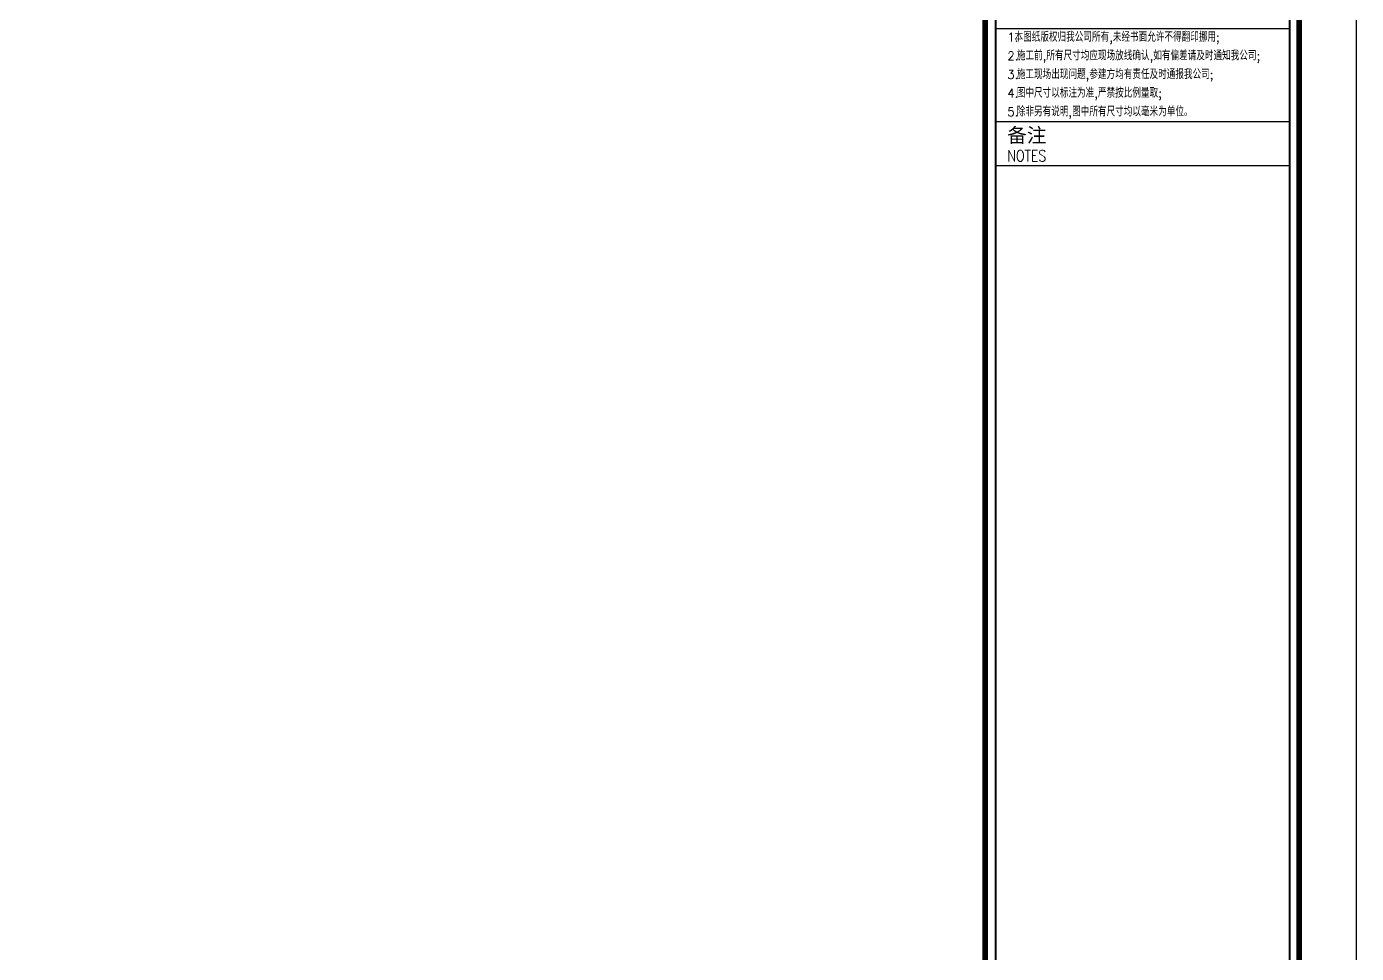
# Model space of a CAD drawing. Header units: inches. Extents: x 0 to 508000, y 0 to 738838.
# Drawn here: x 496409 to 508000, y 224054 to 232130 of the extents above; entities that cross this region are included whole.
import ezdxf

# ---------------------------------------------------------------- set-up
doc = ezdxf.new("R2010")
doc.units = ezdxf.units.IN
doc.header["$LTSCALE"] = 1000
doc.header["$MEASUREMENT"] = 0
doc.layers.add('TK', color=7, linetype='Continuous', true_color=0xffffff)
doc.layers.add('ZG-图框层', color=4, linetype='Continuous', true_color=0x00ffff)
doc.styles.add('CCIAD-图框(标题项)', font='simhei.ttf', dxfattribs={"height": 0.2, "bigfont": 'gbcbig.shx'})
doc.styles.add('CCIAD-图框(版权说明)', font='SIMPLEX.shx', dxfattribs={"height": 0.2, "bigfont": 'gbcbig.shx'})

msp = doc.modelspace()

# ---------------------------------------------------------------- linework, layer by layer
at = {"layer": 'TK', "lineweight": -3, "const_width": 50}
msp.add_lwpolyline([(504764, 198861), (504764, 239888)], dxfattribs=at)
at = {"layer": 'TK', "lineweight": -3}
for points in [[(504764, 198861), (507500, 198861), (507500, 239888)], [(504856, 232113), (507419, 232113)], [(504856, 231302), (507419, 231302)], [(504856, 230920), (507419, 230920)]]:
    msp.add_lwpolyline(points, dxfattribs=at)
at = {"layer": 'TK', "lineweight": -3, "const_width": 17.3}
msp.add_lwpolyline([(504856, 236180), (507419, 236180), (507419, 207835), (504856, 207835)], close=True, dxfattribs=at)
at = {"layer": 'ZG-图框层', "lineweight": -3}
msp.add_lwpolyline([(441100, 240388), (441100, 198338), (508000, 198338), (508000, 240388)], close=True, dxfattribs=at)
at = {"layer": 'ZG-图框层', "lineweight": -3, "const_width": 50}
msp.add_lwpolyline([(442350, 198861), (442350, 239888), (507500, 239888), (507500, 198861)], close=True, dxfattribs=at)

# ---------------------------------------------------------------- texts
at = {"layer": 'TK'}
for s, height, style, p in [('1.', 75, 'CCIAD-图框(版权说明)', (504957, 231999)), ('本图纸版权归我公司所有,未经书面允许不得翻印挪用;', 75, 'CCIAD-图框(版权说明)', (505020, 231999)), ('2.', 75, 'CCIAD-图框(版权说明)', (504957, 231837)), ('施工前,所有尺寸均应现场放线确认,如有偏差请及时通知我公司;', 75, 'CCIAD-图框(版权说明)', (505040, 231837)), ('3.', 75, 'CCIAD-图框(版权说明)', (504957, 231674)), ('施工现场出现问题,参建方均有责任及时通报我公司;', 75, 'CCIAD-图框(版权说明)', (505040, 231674)), ('4.', 75, 'CCIAD-图框(版权说明)', (504957, 231512)), ('图中尺寸以标注为准,严禁按比例量取;', 75, 'CCIAD-图框(版权说明)', (505040, 231512)), ('5.', 75, 'CCIAD-图框(版权说明)', (504957, 231349)), ('除非另有说明,图中所有尺寸均以毫米为单位。', 75, 'CCIAD-图框(版权说明)', (505040, 231349)), ('备注', 125, 'CCIAD-图框(标题项)', (504957, 231121))]:
    msp.add_text(s, height=height, dxfattribs=dict(at, style=style)).set_placement(p)
at = {"layer": 'TK', "style": 'CCIAD-图框(版权说明)', "width": 0.8}
msp.add_text('NOTES', height=100, dxfattribs=at).set_placement((504957, 230954))

doc.saveas('drawing.dxf')
